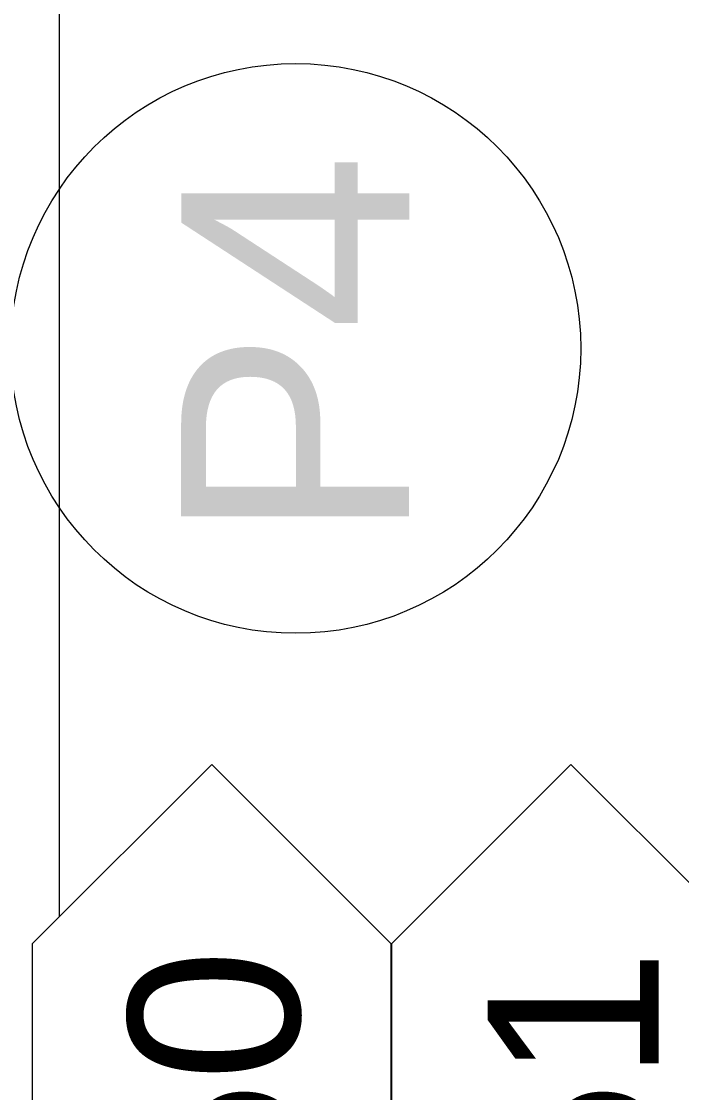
# Model space of a CAD drawing. Header units: centimetres. Extents: x 118932 to 154602, y -32682 to -23521.
# Drawn here: x 140836.78 to 140859.94, y -28080.42 to -28042.82 of the extents above; entities that cross this region are included whole.
import ezdxf

# ---------------------------------------------------------------- set-up
doc = ezdxf.new("R2010")
doc.units = ezdxf.units.CM
doc.header["$LTSCALE"] = 50
doc.header["$MEASUREMENT"] = 0
for name, color, linetype, lineweight, true_color in [('GEN_00_BL_Yazı', 7, 'Continuous', 0, 0x4f5250), ('GEN_02_TF_Pencere', 7, 'Continuous', 9, 0x6093ac), ('GEN_05_ML_Mermer', 7, 'Continuous', 9, 0x9d8692)]:
    doc.layers.add(name, color=color, linetype=linetype, lineweight=lineweight, true_color=true_color)
doc.styles.add('ARIAL', font='arial.ttf')
doc.styles.add('Arial_6', font='arial.ttf', dxfattribs={"height": 59.5325})

# ---------------------------------------------------------------- blocks, each defined once
blk = doc.blocks.new('P4_')
at = {"layer": 'GEN_02_TF_Pencere'}
blk.add_circle((108044.975, 6116.326, 0), 10, dxfattribs=at)
at = {"layer": 'GEN_05_ML_Mermer', "elevation": -0.003}
blk.add_lwpolyline([(108157.362, 6084.08), (108157.355, 6108.077), (107932.354, 6108.006), (107932.362, 6084.008)], close=True, dxfattribs=at)
at = {"layer": 'GEN_02_TF_Pencere', "lineweight": 30, "transparency": 33554687, "style": 'ARIAL'}
blk.add_text('P4', height=8, rotation=180, dxfattribs=at).set_placement((108051.788, 6120.308, 0))
blk = doc.blocks.new('DOGRAMA LEVEL 0 C BLOK')
at = {"rotation": 269.9818727565892}
blk.add_blockref('P4_', (-5467.354, 108185.506, 0), dxfattribs=at)
blk = doc.blocks.new('FFE-Tag')
at = {"color": 0}
blk.add_wipeout([(-8.761, 0), (-6.189, 2.572), (6.189, 2.572), (8.761, 0), (6.189, -2.572), (-6.189, -2.572)], dxfattribs=at).dxf.layer = 'GEN_00_BL_Yazı'
at = {"layer": 'GEN_00_BL_Yazı', "color": 0}
for p, q in [((6.189, 2.572), (-6.189, 2.572)), ((8.761, 0), (6.189, 2.572)), ((8.761, 0), (6.189, -2.572)), ((-6.189, -2.572), (6.189, -2.572))]:
    blk.add_line(p, q, dxfattribs=at)
blk = doc.blocks.new('WT-450_BlackoutCurtains')
at = {"layer": 'GEN_00_BL_Yazı', "xscale": 2.448801272789173, "yscale": 2.448801272789173, "zscale": 2.448801272789173, "rotation": 134.9999999999806}
blk.add_blockref('FFE-Tag', (0, 0), dxfattribs=at)
at = {"layer": 'GEN_00_BL_Yazı', "insert": (8.414, -12.549), "char_height": 6, "width": 35.72976, "attachment_point": 1, "rotation": 135, "style": 'Arial_6'}
blk.add_mtext('WT-450', dxfattribs=at)
blk = doc.blocks.new('WT-451_SheerCurtain')
at = {"layer": 'GEN_00_BL_Yazı', "xscale": 2.448801272789174, "yscale": 2.448801272789174, "zscale": 2.448801272789174, "rotation": 134.9999999999815}
blk.add_blockref('FFE-Tag', (0, 0), dxfattribs=at)
at = {"layer": 'GEN_00_BL_Yazı', "insert": (8.414, -12.549), "char_height": 6, "attachment_point": 1, "rotation": 135, "style": 'Arial_6'}
blk.add_mtext('WT-451', dxfattribs=at)
blk = doc.blocks.new('PPBamako_Cblok_Tefris')
at = {"rotation": 314.9999999999999}
blk.add_blockref('WT-450_BlackoutCurtains', (-631.899, -599.495, 0.003), dxfattribs=at)
blk.add_blockref('WT-451_SheerCurtain', (-619.3, -599.495, 0.003), dxfattribs=at)

msp = doc.modelspace()

# ---------------------------------------------------------------- block references
msp.add_blockref('DOGRAMA LEVEL 0 C BLOK', (140231.612, -28192.901))

# ---------------------------------------------------------------- next in the draw order: block references
msp.add_blockref('PPBamako_Cblok_Tefris', (141475.354, -27490.859, -0.003))

doc.saveas('drawing.dxf')
